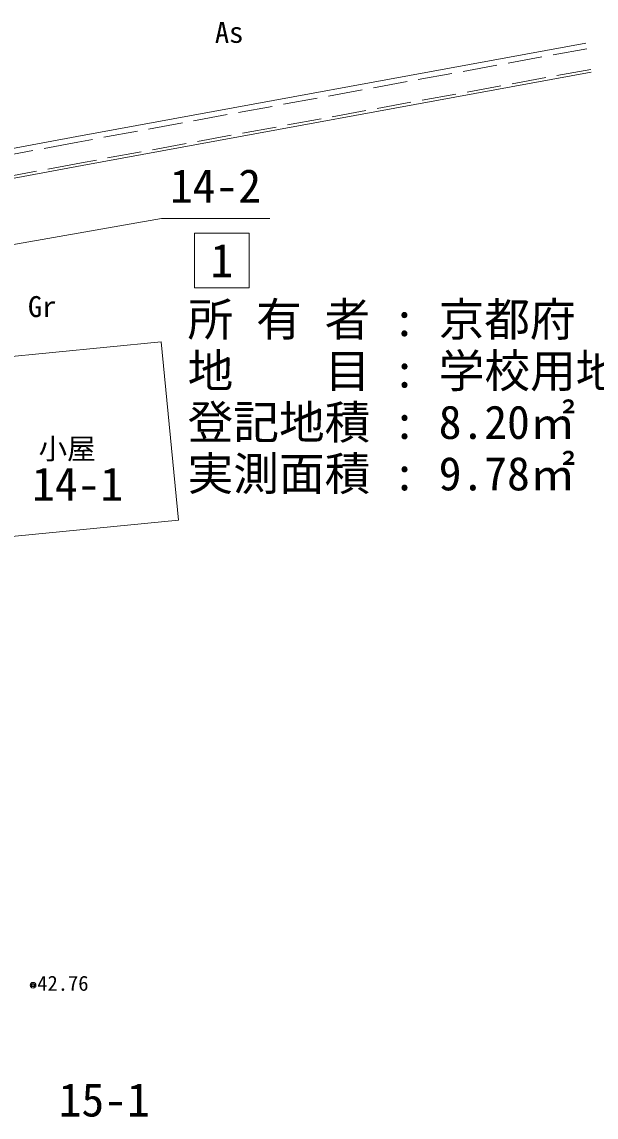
# Model space of a CAD drawing. Units: millimetres, scale not verified. Extents: x -29071210 to -28860960, y -117775216 to -117329466.
# Drawn here: x -28908489 to -28895921, y -117462196 to -117438234 of the extents above; entities that cross this region are included whole.
import ezdxf
from ezdxf.enums import TextEntityAlignment as Align

# ---------------------------------------------------------------- set-up
doc = ezdxf.new("R2010")
doc.units = ezdxf.units.MM
doc.header["$LTSCALE"] = 250
doc.header["$PDMODE"] = 32
doc.header["$PDSIZE"] = 125
doc.linetypes.add('USER5', pattern=[4, 3, -1])
for name, color, linetype, lineweight in [('H29-S-SUV', 8, 'Continuous', 13), ('S-SUV-HTXT', 7, 'Continuous', 13), ('S-SUV-SRVR', 3, 'Continuous', 13)]:
    doc.layers.add(name, color=color, linetype=linetype, lineweight=lineweight)
doc.styles.add('ＭＳ ゴシック', font='')
doc.styles.get('ＭＳ ゴシック').set_extended_font_data('MS Gothic')

# ---------------------------------------------------------------- blocks, each defined once
blk = doc.blocks.new('ﾌﾟﾛｯﾄﾏｰｸ-03_1')
at = {"color": 3, "linetype": 'Continuous', "lineweight": 25}
blk.add_circle((0, 0), 0.5, dxfattribs=at)
at = {"color": 3}
blk.add_point((0, 0), dxfattribs=at)

msp = doc.modelspace()

# ---------------------------------------------------------------- linework, layer by layer
at = {"layer": 'H29-S-SUV'}
for p, q in [((-28905441.5, -117445234.1), (-28909401.1, -117445620.8)), ((-28905441.5, -117445234.1), (-28905060.3, -117449137.8)), ((-28905060.3, -117449137.8), (-28909019.9, -117449524.5))]:
    msp.add_line(p, q, dxfattribs=at)
for points in [[(-28896146.9, -117438701.5), (-28907289.2, -117440744.6), (-28915306.7, -117442238.5)], [(-28915202.7, -117442870.3), (-28907172.8, -117441374.1), (-28896028.8, -117439330.6)]]:
    msp.add_lwpolyline(points, dxfattribs=at)
at = {"layer": 'H29-S-SUV', "linetype": 'USER5'}
for points in [[(-28896124.7, -117438819.5), (-28907267.3, -117440862.6), (-28915287.2, -117442357)], [(-28896039.8, -117439271.7), (-28907183.7, -117441315.1), (-28915212.4, -117442811)]]:
    msp.add_lwpolyline(points, dxfattribs=at)
at = {"layer": 'S-SUV-HTXT', "lineweight": 15}
msp.add_lwpolyline([(-28914892.4, -117444199.2), (-28905436.7, -117442533.3), (-28903061.7, -117442533.3)], dxfattribs=at)
msp.add_lwpolyline([(-28903512.2, -117442853.1), (-28904712.2, -117442853.1), (-28904712.2, -117444053.1), (-28903512.2, -117444053.1)], close=True, dxfattribs=at)

# ---------------------------------------------------------------- block references
at = {"layer": 'S-SUV-SRVR', "xscale": 75, "yscale": 75}
msp.add_blockref('ﾌﾟﾛｯﾄﾏｰｸ-03_1', (-28908243.6, -117459311.4), dxfattribs=at)

# ---------------------------------------------------------------- texts
at = {"layer": 'H29-S-SUV', "style": 'ＭＳ ゴシック'}
for s, p in [('As', (-28904264.3, -117438829.9)), ('Gr', (-28908355.6, -117444829.6)), ('小屋', (-28908123.7, -117447939.4))]:
    msp.add_text(s, height=458.3, rotation=0.09, dxfattribs=at).set_placement(p, align=Align.BOTTOM_LEFT)
at = {"layer": 'S-SUV-HTXT', "style": 'ＭＳ ゴシック'}
for s, p in [('14-2', (-28905249.2, -117442408.3)), ('所 有 者 : 京都府', (-28904862.2, -117445328.1)), ('地\u3000\u3000目 : 学校用地', (-28904862.2, -117446453.1)), ('登記地積 : 8.20㎡', (-28904862.2, -117447578.1)), ('実測面積 : 9.78㎡', (-28904862.2, -117448703.1))]:
    msp.add_text(s, height=733.1, dxfattribs=at).set_placement(p, align=Align.BOTTOM_LEFT)
msp.add_text('1', height=733.1, dxfattribs=at).set_placement((-28904112.2, -117443453.1), align=Align.MIDDLE_CENTER)
for s, p in [('14-1', (-28906272.4, -117448930.8)), ('15-1', (-28905689.6, -117462403.5))]:
    msp.add_text(s, height=733.1, dxfattribs=at).set_placement(p, align=Align.BOTTOM_RIGHT)
at = {"layer": 'S-SUV-SRVR', "style": 'ＭＳ ゴシック'}
msp.add_text('42.76', height=329.9, dxfattribs=at).set_placement((-28908152.8, -117459531.6), align=Align.BOTTOM_LEFT)

doc.saveas('drawing.dxf')
